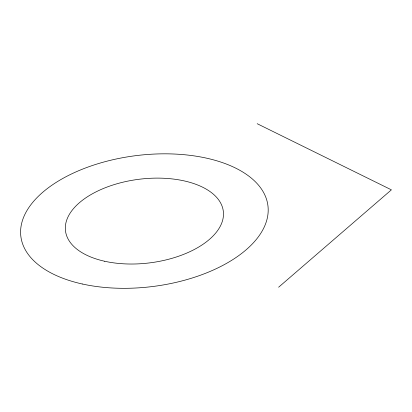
<?xml version="1.0" encoding="UTF-8"?>
<svg xmlns="http://www.w3.org/2000/svg" width="412" height="412" viewBox="0 0 412 412"><rect width="100%" height="100%" fill="white"/><g stroke="black" fill="none" stroke-linecap="round" stroke-linejoin="round"><path stroke-width="0.62" d="M278.63 287.216L391.4 189.839L257.17 123.698M82.287 283.992A124.486 65.966 -7.1 0 0 268.197 210.161A124.486 65.966 -7.1 0 0 82.714 169.059A124.486 65.966 -7.1 0 0 82.287 283.992M104.72 261.265A79.521 42.142 -7.1 0 0 223.484 214.101A79.521 42.142 -7.1 0 0 104.993 187.846A79.521 42.142 -7.1 0 0 104.72 261.265"/></g></svg>
